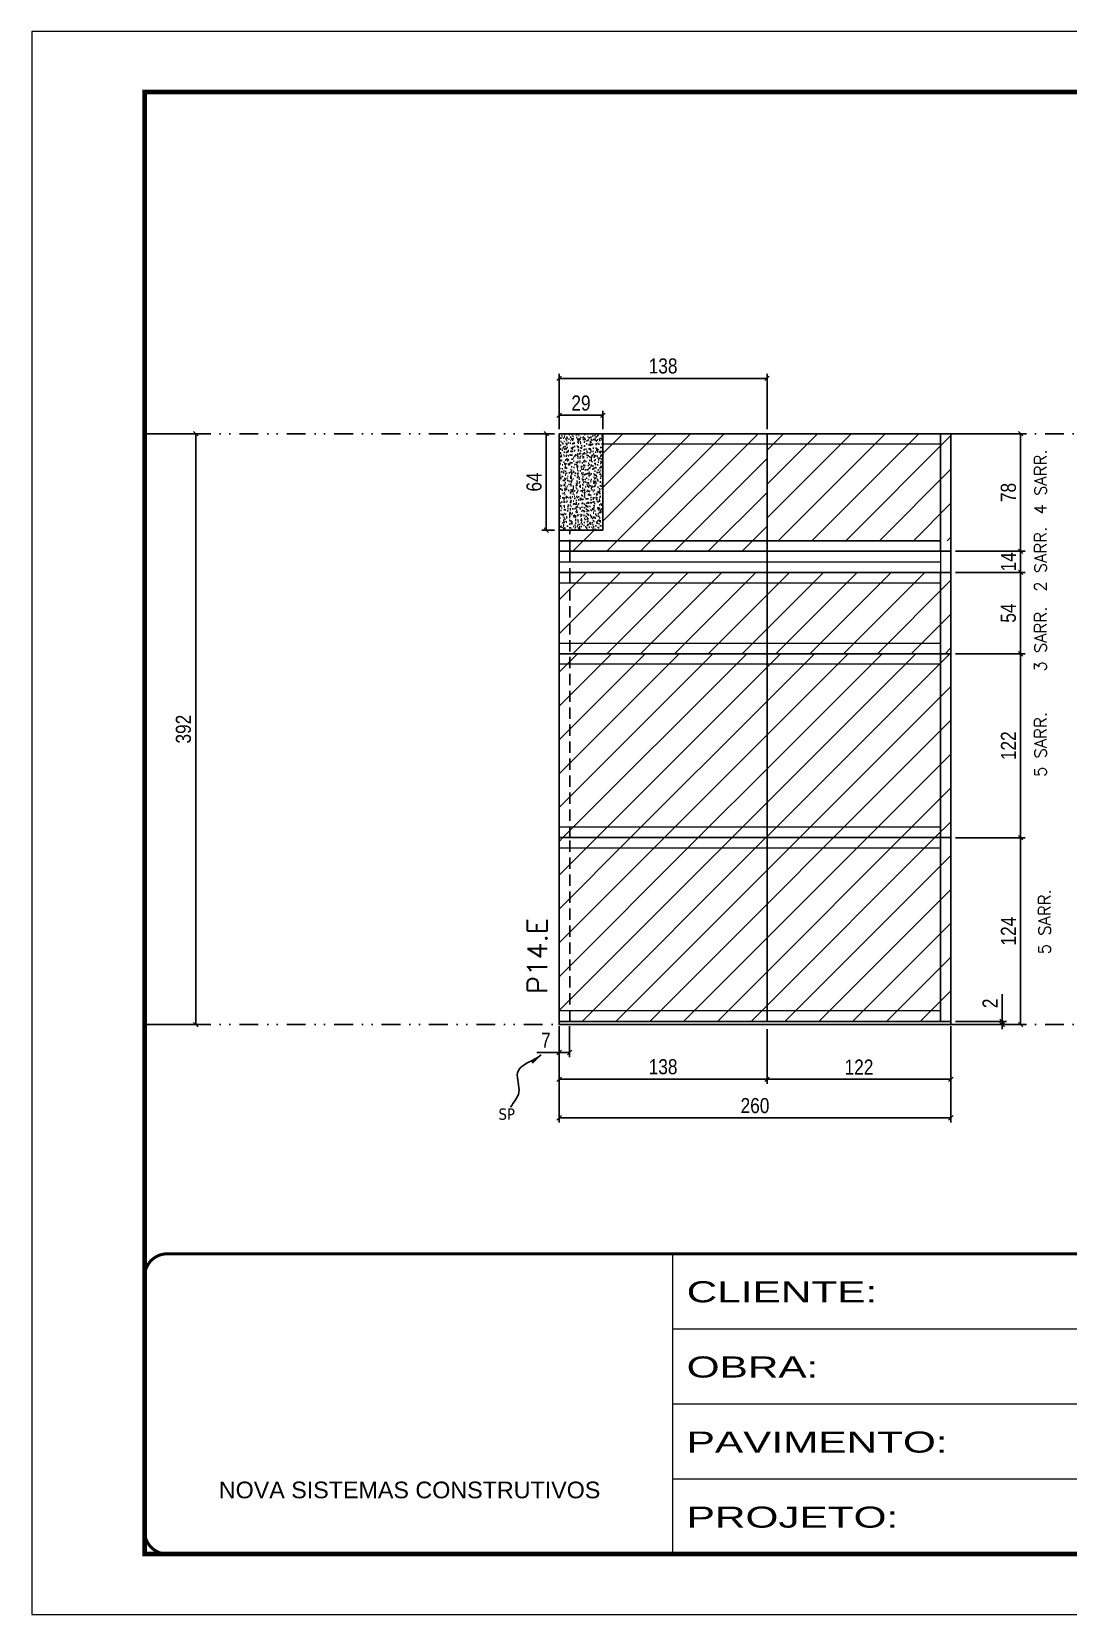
# Model space of a CAD drawing. Extents: x 28748 to 35002, y 14885 to 43501.
# Drawn here: x 31932 to 32620, y 28668 to 29718 of the extents above; entities that cross this region are included whole.
import ezdxf

# ---------------------------------------------------------------- set-up
doc = ezdxf.new("R2010")
doc.units = 0
for name, pattern in [('CONTINUO', [0]), ('DASHED', [0.75, 0.5, -0.25]), ('DIVIDE2', [0.625, 0.25, -0.125, 0, -0.125, 0, -0.125]), ('HIDDEN', [0.375, 0.25, -0.125])]:
    doc.linetypes.add(name, pattern=pattern)
for name, color, linetype in [('COTA', 241, 'Continuous'), ('Nível', 160, 'Continuous'), ('Painéis', 200, 'Continuous'), ('SARR_2.2x7', 40, 'Continuous'), ('Sarrafo de Pressão', 42, 'HIDDEN'), ('texto', 7, 'Continuous')]:
    doc.layers.add(name, color=color, linetype=linetype)
for name, color, linetype, lineweight in [('Folhas', 255, 'Continuous', 9), ('Hachura', 251, 'Continuous', 9), ('Sarr 2.2x7', 40, 'Continuous', 9), ('SARRAFO DE PRESSAO', 251, 'DASHED', 9), ('Texto Seção', 7, 'Continuous', 15)]:
    doc.layers.add(name, color=color, linetype=linetype, lineweight=lineweight)
doc.styles.add('ARIAL', font='arial.ttf')
doc.styles.add('COTA TECNICA', font='techl___.ttf', dxfattribs={"height": 10})
doc.styles.add('COTA TECNICA-50', font='techl___.ttf', dxfattribs={"height": 10})
doc.styles.add('REGUA-120', font='ROMANS.shx', dxfattribs={"height": 15})
doc.styles.add('ROMANS', font='romans.shx')
doc.styles.get("Standard").update_dxf_attribs({"font": 'arial.ttf'})
doc.styles.add('Tecnologia', font='')
doc.styles.get('Tecnologia').set_extended_font_data('Forgotten Futurist')
doc.dimstyles.new('COTA PAINEL-50', dxfattribs={"dimtxt": 10, "dimasz": 3, "dimexe": 3, "dimexo": 3, "dimgap": 3, "dimtad": 1, "dimdec": 1, "dimzin": 12, "dimdsep": 46, "dimtxsty": 'COTA TECNICA-50', "dimblk1": 'OBLIQUE', "dimblk2": 'OBLIQUE', "dimsah": 1, "dimcen": 0.9, "dimclrd": 4, "dimclre": 4, "dimclrt": 240, "dimadec": 1, "dimazin": 3, "dimtfac": 1, "dimtdec": 1, "dimtmove": 0, "dimatfit": 3, "dimfxl": 1, "dimtolj": 1, "dimtzin": 12, "dimarcsym": 0})
doc.dimstyles.new('PAINEL', dxfattribs={"dimtxt": 10, "dimasz": 3, "dimexe": 3, "dimexo": 3, "dimgap": 3, "dimtad": 1, "dimdec": 1, "dimzin": 12, "dimdsep": 46, "dimtxsty": 'COTA TECNICA', "dimblk1": 'OBLIQUE', "dimblk2": 'OBLIQUE', "dimsah": 1, "dimcen": 0.9, "dimclrd": 4, "dimclre": 4, "dimclrt": 240, "dimadec": 1, "dimazin": 3, "dimtfac": 1, "dimtdec": 1, "dimtmove": 0, "dimatfit": 3, "dimfxl": 1, "dimtolj": 1, "dimtzin": 12, "dimarcsym": 0})
doc.dimstyles.get("Standard").update_dxf_attribs({"dimtxt": 0.18, "dimasz": 0.18, "dimexe": 0.18, "dimexo": 0.0625, "dimgap": 0.09, "dimtad": 0, "dimtih": 1, "dimtoh": 1, "dimdec": 4, "dimzin": 0, "dimdsep": 46, "dimtxsty": 'Standard', "dimcen": 0.09, "dimadec": 0, "dimazin": 0, "dimtfac": 1, "dimtdec": 4, "dimtofl": 0, "dimtmove": 0, "dimatfit": 3, "dimfxl": 1, "dimtolj": 1, "dimtzin": 0, "dimarcsym": 0})
pattern_1 = [(45, (-100272.658, -2076.637), (-11.2253202, 11.2253202), [])]

# ---------------------------------------------------------------- blocks, each defined once
blk = doc.blocks.new('9999999999')
at = {"color": 30, "linetype": 'CONTINUO'}
for p, q in [((98564.6, 34230.2), (98564.6, 34429.4)), ((98564.6, 34379.6), (99584, 34379.6)), ((98564.6, 34329.8), (99488, 34329.8)), ((98564.6, 34280), (99488, 34280))]:
    blk.add_line(p, q, dxfattribs=at)
at = {"color": 30, "linetype": 'CONTINUO', "const_width": 2}
blk.add_lwpolyline([(99584, 34230.2), (99584, 34414.4, 0.414214), (99569, 34429.4), (98229, 34429.4, 0.414214), (98214, 34414.4), (98214, 34245.2, 0.414214), (98229, 34230.2), (99584, 34230.2)], format="xyb", dxfattribs=at)
at = {"layer": 'Folhas'}
blk.add_lwpolyline([(98139, 34190.2), (99624, 34190.2), (99624, 35240.2), (98139, 35240.2)], close=True, dxfattribs=at)
at = {"layer": 'Folhas', "color": 30, "const_width": 3}
blk.add_lwpolyline([(98214, 34230.2), (99584, 34230.2), (99584, 35200.2), (98214, 35200.2)], close=True, dxfattribs=at)
at = {"color": 7, "linetype": 'Continuous', "ltscale": 5, "style": 'ARIAL'}
blk.add_text('NOVA SISTEMAS CONSTRUTIVOS', height=11.059, dxfattribs=at).set_placement((98263.2, 34267.2))
at = {"layer": 'Folhas', "color": 7, "style": 'Tecnologia', "width": 1.5}
for s, p in [('CLIENTE:', (98573.7, 34397.2)), ('OBRA:', (98573.7, 34347.3)), ('PAVIMENTO:', (98573.7, 34297.5)), ('PROJETO:', (98573.7, 34247.7))]:
    blk.add_text(s, height=14, dxfattribs=at).set_placement(p)
blk = doc.blocks.new('_Oblique')
at = {"color": 0, "linetype": 'ByBlock', "lineweight": -2}
blk.add_line((-0.5, -0.5), (0.5, 0.5), dxfattribs=at)
blk = doc.blocks.new('*D1842')
at = {"layer": 'COTA', "color": 4, "linetype": 'ByBlock', "lineweight": -2, "transparency": 16777216}
for p, q in [((32009.8, 29451.1), (32043.8, 29451.1)), ((32040.8, 29451.1), (32040.8, 29059.1)), ((32009.8, 29059.1), (32043.8, 29059.1))]:
    blk.add_line(p, q, dxfattribs=at)
at = {"layer": 'Defpoints', "color": 0, "linetype": 'ByBlock', "transparency": 16777216}
for p in [(32006.8, 29451.1), (32006.8, 29059.1), (32040.8, 29059.1)]:
    blk.add_point(p, dxfattribs=at)
at = {"layer": 'COTA', "color": 4, "linetype": 'ByBlock', "lineweight": -2, "transparency": 16777216, "xscale": 3, "yscale": 3, "zscale": 3}
for p, rotation in [((32040.8, 29451.1), 90), ((32040.8, 29059.1), 270)]:
    blk.add_blockref('_Oblique', p, dxfattribs=dict(at, rotation=rotation))
at = {"layer": 'COTA', "color": 240, "linetype": 'ByBlock', "transparency": 16777216, "insert": (32032.6, 29255.1), "char_height": 10, "attachment_point": 5, "rotation": 90, "style": 'COTA TECNICA'}
blk.add_mtext('\\A1;392', dxfattribs=at)
blk = doc.blocks.new('*D991')
at = {"layer": 'COTA', "color": 4, "lineweight": -2, "transparency": 16777216}
for p, q in [((32281.9, 29058.1), (32281.9, 28994.2)), ((32541.9, 29058.1), (32541.9, 28994.2)), ((32281.9, 28997.2), (32541.9, 28997.2))]:
    blk.add_line(p, q, dxfattribs=at)
at = {"layer": 'Defpoints', "color": 0, "transparency": 16777216}
for p in [(32281.9, 29061.1), (32541.9, 29061.1), (32541.9, 28997.2)]:
    blk.add_point(p, dxfattribs=at)
at = {"layer": 'COTA', "color": 4, "lineweight": -2, "transparency": 16777216, "xscale": 3, "yscale": 3, "zscale": 3, "rotation": 180}
blk.add_blockref('_Oblique', (32281.9, 28997.2), dxfattribs=at)
at = {"layer": 'COTA', "color": 4, "lineweight": -2, "transparency": 16777216, "xscale": 3, "yscale": 3, "zscale": 3}
blk.add_blockref('_Oblique', (32541.9, 28997.2), dxfattribs=at)
at = {"layer": 'COTA', "color": 240, "transparency": 16777216, "insert": (32411.9, 29005.3), "char_height": 10, "attachment_point": 5, "style": 'COTA TECNICA'}
blk.add_mtext('\\A1;260', dxfattribs=at)
blk = doc.blocks.new('*D992')
at = {"layer": 'COTA', "color": 4, "lineweight": -2, "transparency": 16777216}
for p, q in [((32281.9, 29056.1), (32281.9, 29037.6)), ((32288.9, 29058.1), (32288.9, 29037.6)), ((32281.9, 29040.6), (32267.2, 29040.6)), ((32288.9, 29040.6), (32281.9, 29040.6))]:
    blk.add_line(p, q, dxfattribs=at)
at = {"layer": 'Defpoints', "color": 0, "transparency": 16777216}
for p in [(32281.9, 29059.1), (32288.9, 29061.1), (32281.9, 29040.6)]:
    blk.add_point(p, dxfattribs=at)
at = {"layer": 'COTA', "color": 4, "lineweight": -2, "transparency": 16777216, "xscale": 3, "yscale": 3, "zscale": 3, "rotation": 180}
blk.add_blockref('_Oblique', (32281.9, 29040.6), dxfattribs=at)
at = {"layer": 'COTA', "color": 4, "lineweight": -2, "transparency": 16777216, "xscale": 3, "yscale": 3, "zscale": 3}
blk.add_blockref('_Oblique', (32288.9, 29040.6), dxfattribs=at)
at = {"layer": 'COTA', "color": 240, "transparency": 16777216, "insert": (32273.1, 29048.7), "char_height": 10, "attachment_point": 5, "style": 'COTA TECNICA-50'}
blk.add_mtext('\\A1;7', dxfattribs=at)
blk = doc.blocks.new('*D993')
at = {"layer": 'COTA', "color": 4, "lineweight": -2, "transparency": 16777216}
for p, q in [((32544.9, 29183.1), (32591.2, 29183.1)), ((32588.2, 29059.1), (32588.2, 29183.1)), ((32544.9, 29059.1), (32591.2, 29059.1))]:
    blk.add_line(p, q, dxfattribs=at)
at = {"layer": 'Defpoints', "color": 0, "transparency": 16777216}
for p in [(32541.9, 29183.1), (32588.2, 29183.1), (32541.9, 29059.1)]:
    blk.add_point(p, dxfattribs=at)
at = {"layer": 'COTA', "color": 4, "lineweight": -2, "transparency": 16777216, "xscale": 3, "yscale": 3, "zscale": 3}
for p, rotation in [((32588.2, 29183.1), 90), ((32588.2, 29059.1), 270)]:
    blk.add_blockref('_Oblique', p, dxfattribs=dict(at, rotation=rotation))
at = {"layer": 'COTA', "color": 240, "transparency": 16777216, "insert": (32580.1, 29121.1), "char_height": 10, "attachment_point": 5, "rotation": 90, "style": 'COTA TECNICA-50'}
blk.add_mtext('\\A1;124', dxfattribs=at)
blk = doc.blocks.new('*D994')
at = {"layer": 'COTA', "color": 4, "lineweight": -2, "transparency": 16777216}
for p, q in [((32575.9, 29061.1), (32575.9, 29079.2)), ((32544.9, 29061.1), (32578.9, 29061.1)), ((32544.9, 29059.1), (32578.9, 29059.1)), ((32575.9, 29059.1), (32575.9, 29061.1)), ((32575.9, 29059.1), (32575.9, 29056.1))]:
    blk.add_line(p, q, dxfattribs=at)
at = {"layer": 'Defpoints', "color": 0, "transparency": 16777216}
for p in [(32541.9, 29061.1), (32541.9, 29059.1), (32575.9, 29059.1)]:
    blk.add_point(p, dxfattribs=at)
at = {"layer": 'COTA', "color": 4, "lineweight": -2, "transparency": 16777216, "xscale": 3, "yscale": 3, "zscale": 3}
for p, rotation in [((32575.9, 29061.1), 270), ((32575.9, 29059.1), 90)]:
    blk.add_blockref('_Oblique', p, dxfattribs=dict(at, rotation=rotation))
at = {"layer": 'COTA', "color": 240, "transparency": 16777216, "insert": (32567.9, 29073.2), "char_height": 10, "attachment_point": 5, "rotation": 90, "style": 'COTA TECNICA-50'}
blk.add_mtext('\\A1;2', dxfattribs=at)
blk = doc.blocks.new('*D995')
at = {"layer": 'COTA', "color": 4, "linetype": 'ByBlock', "lineweight": -2, "transparency": 16777216}
for p, q in [((32544.9, 29305.1), (32591.2, 29305.1)), ((32588.2, 29183.1), (32588.2, 29305.1)), ((32544.9, 29183.1), (32591.2, 29183.1))]:
    blk.add_line(p, q, dxfattribs=at)
at = {"layer": 'Defpoints', "color": 0, "linetype": 'ByBlock', "transparency": 16777216}
for p in [(32541.9, 29305.1), (32588.2, 29305.1), (32541.9, 29183.1)]:
    blk.add_point(p, dxfattribs=at)
at = {"layer": 'COTA', "color": 4, "linetype": 'ByBlock', "lineweight": -2, "transparency": 16777216, "xscale": 3, "yscale": 3, "zscale": 3}
for p, rotation in [((32588.2, 29305.1), 90), ((32588.2, 29183.1), 270)]:
    blk.add_blockref('_Oblique', p, dxfattribs=dict(at, rotation=rotation))
at = {"layer": 'COTA', "color": 240, "linetype": 'ByBlock', "transparency": 16777216, "insert": (32580.1, 29244.1), "char_height": 10, "attachment_point": 5, "rotation": 90, "style": 'COTA TECNICA'}
blk.add_mtext('\\A1;122', dxfattribs=at)
blk = doc.blocks.new('*D1843')
at = {"layer": 'COTA', "color": 4, "linetype": 'ByBlock', "lineweight": -2, "transparency": 16777216}
for p, q in [((32281.9, 29058.1), (32281.9, 29019.8)), ((32419.9, 29056.1), (32419.9, 29019.8)), ((32281.9, 29022.8), (32419.9, 29022.8))]:
    blk.add_line(p, q, dxfattribs=at)
at = {"layer": 'Defpoints', "color": 0, "linetype": 'ByBlock', "transparency": 16777216}
for p in [(32281.9, 29061.1), (32419.9, 29059.1), (32419.9, 29022.8)]:
    blk.add_point(p, dxfattribs=at)
at = {"layer": 'COTA', "color": 4, "linetype": 'ByBlock', "lineweight": -2, "transparency": 16777216, "xscale": 3, "yscale": 3, "zscale": 3, "rotation": 180}
blk.add_blockref('_Oblique', (32281.9, 29022.8), dxfattribs=at)
at = {"layer": 'COTA', "color": 4, "linetype": 'ByBlock', "lineweight": -2, "transparency": 16777216, "xscale": 3, "yscale": 3, "zscale": 3}
blk.add_blockref('_Oblique', (32419.9, 29022.8), dxfattribs=at)
at = {"layer": 'COTA', "color": 240, "linetype": 'ByBlock', "transparency": 16777216, "insert": (32350.9, 29031.1), "char_height": 10, "attachment_point": 5, "style": 'COTA TECNICA'}
blk.add_mtext('\\A1;138', dxfattribs=at)
blk = doc.blocks.new('*D1844')
at = {"layer": 'COTA', "color": 4, "linetype": 'ByBlock', "lineweight": -2, "transparency": 16777216}
for p, q in [((32419.9, 29056.1), (32419.9, 29019.8)), ((32541.9, 29056.1), (32541.9, 29019.8)), ((32419.9, 29022.8), (32541.9, 29022.8))]:
    blk.add_line(p, q, dxfattribs=at)
at = {"layer": 'Defpoints', "color": 0, "linetype": 'ByBlock', "transparency": 16777216}
for p in [(32419.9, 29059.1), (32541.9, 29059.1), (32541.9, 29022.8)]:
    blk.add_point(p, dxfattribs=at)
at = {"layer": 'COTA', "color": 4, "linetype": 'ByBlock', "lineweight": -2, "transparency": 16777216, "xscale": 3, "yscale": 3, "zscale": 3, "rotation": 180}
blk.add_blockref('_Oblique', (32419.9, 29022.8), dxfattribs=at)
at = {"layer": 'COTA', "color": 4, "linetype": 'ByBlock', "lineweight": -2, "transparency": 16777216, "xscale": 3, "yscale": 3, "zscale": 3}
blk.add_blockref('_Oblique', (32541.9, 29022.8), dxfattribs=at)
at = {"layer": 'COTA', "color": 240, "linetype": 'ByBlock', "transparency": 16777216, "insert": (32480.9, 29030.9), "char_height": 10, "attachment_point": 5, "style": 'COTA TECNICA'}
blk.add_mtext('\\A1;122', dxfattribs=at)
blk = doc.blocks.new('*D1846')
at = {"layer": 'COTA', "color": 4, "linetype": 'ByBlock', "lineweight": -2, "transparency": 16777216}
for p, q in [((32544.9, 29451.1), (32591.2, 29451.1)), ((32588.2, 29373.1), (32588.2, 29451.1)), ((32544.9, 29373.1), (32591.2, 29373.1))]:
    blk.add_line(p, q, dxfattribs=at)
at = {"layer": 'Defpoints', "color": 0, "linetype": 'ByBlock', "transparency": 16777216}
for p in [(32541.9, 29451.1), (32588.2, 29451.1), (32541.9, 29373.1)]:
    blk.add_point(p, dxfattribs=at)
at = {"layer": 'COTA', "color": 4, "linetype": 'ByBlock', "lineweight": -2, "transparency": 16777216, "xscale": 3, "yscale": 3, "zscale": 3}
for p, rotation in [((32588.2, 29451.1), 90), ((32588.2, 29373.1), 270)]:
    blk.add_blockref('_Oblique', p, dxfattribs=dict(at, rotation=rotation))
at = {"layer": 'COTA', "color": 240, "linetype": 'ByBlock', "transparency": 16777216, "insert": (32580.1, 29412.1), "char_height": 10, "attachment_point": 5, "rotation": 90, "style": 'COTA TECNICA'}
blk.add_mtext('\\A1;78', dxfattribs=at)
blk = doc.blocks.new('*D1847')
at = {"layer": 'COTA', "color": 4, "linetype": 'ByBlock', "lineweight": -2, "transparency": 16777216}
for p, q in [((32281.9, 29454.1), (32281.9, 29466.3)), ((32281.9, 29463.3), (32310.9, 29463.3)), ((32310.9, 29454.1), (32310.9, 29466.3))]:
    blk.add_line(p, q, dxfattribs=at)
at = {"layer": 'Defpoints', "color": 0, "linetype": 'ByBlock', "transparency": 16777216}
for p in [(32310.9, 29463.3), (32281.9, 29451.1), (32310.9, 29451.1)]:
    blk.add_point(p, dxfattribs=at)
at = {"layer": 'COTA', "color": 4, "linetype": 'ByBlock', "lineweight": -2, "transparency": 16777216, "xscale": 3, "yscale": 3, "zscale": 3, "rotation": 180}
blk.add_blockref('_Oblique', (32281.9, 29463.3), dxfattribs=at)
at = {"layer": 'COTA', "color": 4, "linetype": 'ByBlock', "lineweight": -2, "transparency": 16777216, "xscale": 3, "yscale": 3, "zscale": 3}
blk.add_blockref('_Oblique', (32310.9, 29463.3), dxfattribs=at)
at = {"layer": 'COTA', "color": 240, "linetype": 'ByBlock', "transparency": 16777216, "insert": (32296.4, 29471.4), "char_height": 10, "attachment_point": 5, "style": 'COTA TECNICA'}
blk.add_mtext('\\A1;29', dxfattribs=at)
blk = doc.blocks.new('*D1848')
at = {"layer": 'COTA', "color": 4, "linetype": 'ByBlock', "lineweight": -2, "transparency": 16777216}
for p, q in [((32278.9, 29451.1), (32270.4, 29451.1)), ((32273.4, 29387.1), (32273.4, 29451.1)), ((32278.9, 29387.1), (32270.4, 29387.1))]:
    blk.add_line(p, q, dxfattribs=at)
at = {"layer": 'Defpoints', "color": 0, "linetype": 'ByBlock', "transparency": 16777216}
for p in [(32273.4, 29451.1), (32281.9, 29451.1), (32281.9, 29387.1)]:
    blk.add_point(p, dxfattribs=at)
at = {"layer": 'COTA', "color": 4, "linetype": 'ByBlock', "lineweight": -2, "transparency": 16777216, "xscale": 3, "yscale": 3, "zscale": 3}
for p, rotation in [((32273.4, 29451.1), 90), ((32273.4, 29387.1), 270)]:
    blk.add_blockref('_Oblique', p, dxfattribs=dict(at, rotation=rotation))
at = {"layer": 'COTA', "color": 240, "linetype": 'ByBlock', "transparency": 16777216, "insert": (32265.3, 29419.1), "char_height": 10, "attachment_point": 5, "rotation": 90, "style": 'COTA TECNICA'}
blk.add_mtext('\\A1;64', dxfattribs=at)
blk = doc.blocks.new('*D2086')
at = {"layer": 'COTA', "color": 4, "lineweight": -2, "transparency": 16777216}
for p, q in [((32281.9, 29454.1), (32281.9, 29490.8)), ((32281.9, 29487.8), (32419.9, 29487.8)), ((32419.9, 29454.1), (32419.9, 29490.8))]:
    blk.add_line(p, q, dxfattribs=at)
at = {"layer": 'Defpoints', "color": 0, "transparency": 16777216}
for p in [(32419.9, 29487.8), (32281.9, 29451.1), (32419.9, 29451.1)]:
    blk.add_point(p, dxfattribs=at)
at = {"layer": 'COTA', "color": 4, "lineweight": -2, "transparency": 16777216, "xscale": 3, "yscale": 3, "zscale": 3, "rotation": 180}
blk.add_blockref('_Oblique', (32281.9, 29487.8), dxfattribs=at)
at = {"layer": 'COTA', "color": 4, "lineweight": -2, "transparency": 16777216, "xscale": 3, "yscale": 3, "zscale": 3}
blk.add_blockref('_Oblique', (32419.9, 29487.8), dxfattribs=at)
at = {"layer": 'COTA', "color": 240, "transparency": 16777216, "insert": (32350.9, 29496), "char_height": 10, "attachment_point": 5, "style": 'COTA TECNICA-50'}
blk.add_mtext('\\A1;138', dxfattribs=at)
blk = doc.blocks.new('*D2366')
at = {"layer": 'COTA', "color": 4, "lineweight": -2, "transparency": 16777216}
for p, q in [((32544.9, 29359.1), (32591.2, 29359.1)), ((32588.2, 29359.1), (32588.2, 29305.1)), ((32544.9, 29305.1), (32591.2, 29305.1))]:
    blk.add_line(p, q, dxfattribs=at)
at = {"layer": 'Defpoints', "color": 0, "transparency": 16777216}
for p in [(32541.9, 29359.1), (32541.9, 29305.1), (32588.2, 29305.1)]:
    blk.add_point(p, dxfattribs=at)
at = {"layer": 'COTA', "color": 4, "lineweight": -2, "transparency": 16777216, "xscale": 3, "yscale": 3, "zscale": 3}
for p, rotation in [((32588.2, 29359.1), 90), ((32588.2, 29305.1), 270)]:
    blk.add_blockref('_Oblique', p, dxfattribs=dict(at, rotation=rotation))
at = {"layer": 'COTA', "color": 240, "transparency": 16777216, "insert": (32580.1, 29332.1), "char_height": 10, "attachment_point": 5, "rotation": 90, "style": 'COTA TECNICA'}
blk.add_mtext('\\A1;54', dxfattribs=at)
blk = doc.blocks.new('*D2563')
at = {"layer": 'COTA', "color": 4, "lineweight": -2, "transparency": 16777216}
for p, q in [((32544.9, 29373.1), (32591.2, 29373.1)), ((32588.2, 29359.1), (32588.2, 29373.1)), ((32544.9, 29359.1), (32591.2, 29359.1))]:
    blk.add_line(p, q, dxfattribs=at)
at = {"layer": 'Defpoints', "color": 0, "transparency": 16777216}
for p in [(32541.9, 29373.1), (32588.2, 29373.1), (32541.9, 29359.1)]:
    blk.add_point(p, dxfattribs=at)
at = {"layer": 'COTA', "color": 4, "lineweight": -2, "transparency": 16777216, "xscale": 3, "yscale": 3, "zscale": 3}
for p, rotation in [((32588.2, 29373.1), 90), ((32588.2, 29359.1), 270)]:
    blk.add_blockref('_Oblique', p, dxfattribs=dict(at, rotation=rotation))
at = {"layer": 'COTA', "color": 240, "transparency": 16777216, "insert": (32580.1, 29366.1), "char_height": 10, "attachment_point": 5, "rotation": 90, "style": 'COTA TECNICA'}
blk.add_mtext('\\A1;14', dxfattribs=at)

msp = doc.modelspace()

# ---------------------------------------------------------------- hatches: boundary and pattern name
at = {"layer": 'COTA', "linetype": 'ByBlock'}
h = msp.add_hatch(dxfattribs=at)
h.set_pattern_fill('AR-CONC', color=256, scale=0.03)
h.set_pattern_definition([(50, (28982.8086, 33267.16), (5.46554, -0.4781726), [0.5715, -6.2865]), (355, (28982.8086, 33267.16), (-1.0573026, 5.7317054), [0.4572, -5.0292175]), (100.45144, (28983.264, 33267.12), (4.4082374, 5.2535326), [0.4857, -5.3427073]), (46.1842, (28982.8086, 33268.684), (8.132371, -1.26127), [0.85725, -9.42975]), (96.63556, (28983.486, 33268.579), (7.122124, 7.422784), [0.728551, -8.014068]), (351.18415, (28982.809, 33268.684), (7.122124, 7.422784), [0.685799, -7.543792]), (21, (28983.5706, 33268.303), (4.5484317, -3.067956), [0.5715, -6.2865]), (326, (28983.5706, 33268.303), (1.854061, 5.525639), [0.4572, -5.0292]), (71.45144, (28983.9496, 33268.0473), (6.4024926, 2.457683), [0.4857, -5.342698]), (37.5, (28982.8086, 33267.16), (0.0926581, 2.5366512), [0, -4.96824, 0, -5.1054, 0, -5.04825]), (7.5, (28982.8086, 33267.16), (2.0045899, 3.0054172), [0, -2.91084, 0, -4.85394, 0, -1.92405]), (327.5, (28981.1093, 33267.16), (4.06771786, -0.1718623), [0, -1.905, 0, -5.9436, 0, -7.8867]), (317.5, (28980.3473, 33267.16), (4.4438754, 0.7627947), [0, -2.4765, 0, -3.94716, 0, -5.6007])])
h.paths.add_polyline_path([(32310.92, 29451.13), (32281.92, 29451.13), (32281.92, 29387.13), (32310.92, 29387.13)])
at = {"layer": 'Hachura'}
h = msp.add_hatch(dxfattribs=at)
h.set_pattern_fill('ANSI31', color=256, scale=5)
h.set_pattern_definition([(45, (4e-12, 68), (-11.22532, 11.22532), [])])
h.paths.add_polyline_path([(32310.92, 29451.13), (32310.92, 29387.13), (32281.92, 29387.13), (32281.92, 29373.13), (32419.92, 29373.13), (32419.92, 29451.13)])
at = {"layer": 'Hachura', "linetype": 'ByBlock'}
h = msp.add_hatch(dxfattribs=at)
h.set_pattern_fill('ANSI31', color=256, scale=5)
h.set_pattern_definition([(45, (26646.058, 30423.966), (-11.22532, 11.22532), [])])
h.paths.add_polyline_path([(32541.92, 29380.13), (32541.92, 29451.13), (32419.92, 29451.13), (32419.92, 29380.13)])
at = {"layer": 'Hachura'}
h = msp.add_hatch(dxfattribs=at)
h.set_pattern_fill('ANSI31', color=256, scale=5)
h.paths.add_polyline_path([(32419.92, 29359.13), (32281.92, 29359.13), (32281.92, 29305.13), (32419.92, 29305.13)])
h = msp.add_hatch(dxfattribs=at)
h.set_pattern_fill('ANSI31', color=256, scale=5)
h.paths.add_polyline_path([(32541.92, 29359.13), (32419.92, 29359.13), (32419.92, 29305.13), (32541.92, 29305.13)])
at = {"layer": 'Hachura', "linetype": 'ByBlock'}
h = msp.add_hatch(dxfattribs=at)
h.set_pattern_fill('ANSI31', color=256, scale=5)
h.set_pattern_definition(pattern_1)
h.paths.add_polyline_path([(32419.92, 29305.13), (32281.92, 29305.13), (32281.92, 29183.13), (32419.92, 29183.13)])
h = msp.add_hatch(dxfattribs=at)
h.set_pattern_fill('ANSI31', color=256, scale=5)
h.set_pattern_definition(pattern_1)
h.paths.add_polyline_path([(32419.92, 29183.13), (32541.92, 29183.13), (32541.92, 29305.13), (32419.92, 29305.13)])
h = msp.add_hatch(dxfattribs=at)
h.set_pattern_fill('ANSI31', color=256, scale=5)
h.set_pattern_definition(pattern_1)
h.paths.add_polyline_path([(32419.92, 29183.13), (32281.92, 29183.13), (32281.92, 29061.13), (32419.92, 29061.13)])
h = msp.add_hatch(dxfattribs=at)
h.set_pattern_fill('ANSI31', color=256, scale=5)
h.set_pattern_definition(pattern_1)
h.paths.add_polyline_path([(32419.92, 29183.13), (32419.92, 29061.13), (32541.92, 29061.13), (32541.92, 29183.13)])

# ---------------------------------------------------------------- linework, layer by layer
at = {"layer": 'COTA', "linetype": 'ByBlock'}
for p, q in [((32281.92, 29387.13), (32281.92, 29451.13)), ((32281.92, 29451.13), (32310.92, 29451.13))]:
    msp.add_line(p, q, dxfattribs=at)
at = {"layer": 'Nível', "color": 4, "linetype": 'DIVIDE2', "ltscale": 50}
for p, q in [((32006.84, 29451.13), (33376.84, 29451.13)), ((32006.84, 29059.13), (33376.84, 29059.13))]:
    msp.add_line(p, q, dxfattribs=at)
at = {"layer": 'Painéis'}
for p, q in [((32310.92, 29387.13), (32310.92, 29451.13)), ((32310.92, 29451.13), (32541.92, 29451.13)), ((32419.92, 29451.13), (32419.92, 29373.13)), ((32541.92, 29373.13), (32541.92, 29451.13)), ((32281.92, 29373.13), (32281.92, 29387.13)), ((32281.92, 29387.13), (32310.92, 29387.13)), ((32541.92, 29373.13), (32281.92, 29373.13)), ((32310.92, 29373.13), (32281.92, 29373.13)), ((32281.92, 29373.13), (32281.92, 29373.13)), ((32281.92, 29373.13), (32281.92, 29373.13)), ((32281.92, 29373.13), (32541.92, 29373.13)), ((32281.92, 29373.13), (32281.92, 29359.13)), ((32419.92, 29373.13), (32419.92, 29305.13)), ((32541.92, 29359.13), (32541.92, 29373.13)), ((32281.92, 29359.13), (32281.92, 29305.13)), ((32281.92, 29359.13), (32541.92, 29359.13)), ((32541.92, 29305.13), (32541.92, 29359.13)), ((32281.92, 29305.13), (32281.92, 29061.13)), ((32281.92, 29305.13), (32541.92, 29305.13)), ((32419.92, 29305.13), (32419.92, 29061.13)), ((32541.92, 29061.13), (32541.92, 29305.13)), ((32541.92, 29183.13), (32281.92, 29183.13)), ((32281.92, 29061.13), (32541.92, 29061.13))]:
    msp.add_line(p, q, dxfattribs=at)
msp.add_lwpolyline([(32281.92, 29061.13), (32541.92, 29061.13), (32541.92, 29059.13), (32281.92, 29059.13)], close=True, dxfattribs=at)
at = {"layer": 'Sarr 2.2x7'}
for p, q in [((32534.92, 29444.13), (32310.92, 29444.13)), ((32534.92, 29373.13), (32534.92, 29359.13)), ((32281.92, 29366.13), (32534.92, 29366.13)), ((32281.92, 29352.13), (32534.92, 29352.13)), ((32281.92, 29312.13), (32534.92, 29312.13)), ((32534.92, 29298.13), (32281.92, 29298.13)), ((32534.92, 29190.13), (32281.92, 29190.13)), ((32534.92, 29176.13), (32281.92, 29176.13)), ((32534.92, 29068.13), (32281.92, 29068.13)), ((32541.92, 29061.13), (32281.92, 29061.13))]:
    msp.add_line(p, q, dxfattribs=at)
at = {"layer": 'Sarr 2.2x7', "linetype": 'Continuous'}
for p, q in [((32281.92, 29373.13), (32281.92, 29380.13)), ((32281.92, 29183.13), (32281.92, 29190.13)), ((32541.92, 29183.13), (32541.92, 29190.13)), ((32281.92, 29061.13), (32281.92, 29068.13)), ((32541.92, 29061.13), (32541.92, 29068.13))]:
    msp.add_line(p, q, dxfattribs=at)
at = {"layer": 'SARR_2.2x7'}
for p, q in [((32534.92, 29373.13), (32534.92, 29451.13)), ((32534.92, 29380.13), (32281.92, 29380.13)), ((32534.92, 29305.13), (32534.92, 29359.13)), ((32534.92, 29183.13), (32534.92, 29305.13)), ((32534.92, 29061.13), (32534.92, 29183.13))]:
    msp.add_line(p, q, dxfattribs=at)
at = {"layer": 'Sarrafo de Pressão', "ltscale": 30}
for p, q in [((32288.92, 29373.13), (32288.92, 29387.13)), ((32288.92, 29373.13), (32288.92, 29373.13)), ((32288.92, 29373.13), (32288.92, 29359.13)), ((32288.92, 29359.13), (32288.92, 29305.13)), ((32288.92, 29183.13), (32288.92, 29305.13)), ((32288.92, 29061.13), (32288.92, 29183.13))]:
    msp.add_line(p, q, dxfattribs=at)

# ---------------------------------------------------------------- block references
at = {"layer": 'SARRAFO DE PRESSAO', "color": 6, "linetype": 'ByBlock'}
msp.add_blockref('9999999999', (-66207.14, -5522.36), dxfattribs=at)

# ---------------------------------------------------------------- texts
at = {"layer": 'texto', "color": 0, "insert": (32247.15, 28999.64), "char_height": 7.5, "attachment_point": 5}
msp.add_mtext('{\\fTahoma|b0|i0|c0|p34;\\C4;SP}', dxfattribs=at)
at = {"layer": 'Texto Seção', "linetype": 'Continuous', "style": 'ROMANS'}
for s, p in [('4 SARR.', (32605.36, 29397.53)), ('2 SARR.', (32605.36, 29346.27)), ('3 SARR.', (32605.36, 29293.23)), ('5 SARR.', (32605.36, 29223.35)), ('5 SARR.', (32608.07, 29105.75))]:
    msp.add_text(s, height=8, rotation=90, dxfattribs=at).set_placement(p)
at = {"layer": 'Texto Seção', "insert": (32273.89, 29079.59), "char_height": 13, "width": 285.3299, "attachment_point": 7, "rotation": 90, "style": 'REGUA-120'}
msp.add_mtext('P14.E', dxfattribs=at)

# ---------------------------------------------------------------- dimensions: what is measured, and where the dimension line sits
at = {"layer": 'COTA'}
dim = msp.add_linear_dim(base=(32419.92, 29487.79), p1=(32281.92, 29451.13), p2=(32419.92, 29451.13), dimstyle='COTA PAINEL-50', dxfattribs=at)
dim.commit()
dim.dimension.update_dxf_attribs({"geometry": '*D2086', "text_midpoint": (32350.92, 29496.03)})
at = {"layer": 'COTA', "linetype": 'ByBlock'}
for base, p1, p2, picture, middle in [((32310.92, 29463.34), (32281.92, 29451.13), (32310.92, 29451.13), '*D1847', (32296.42, 29471.43)), ((32419.92, 29022.82), (32281.92, 29061.13), (32419.92, 29059.13), '*D1843', (32350.92, 29031.06))]:
    dim = msp.add_linear_dim(base=base, p1=p1, p2=p2, dimstyle='PAINEL', dxfattribs=at)
    dim.commit()
    dim.dimension.update_dxf_attribs({"geometry": picture, "text_midpoint": middle})
for base, p1, p2, picture, middle in [((32040.84, 29059.13), (32006.84, 29451.13), (32006.84, 29059.13), '*D1842', (32032.59, 29255.13)), ((32273.38, 29451.13), (32281.92, 29387.13), (32281.92, 29451.13), '*D1848', (32265.28, 29419.13)), ((32588.16, 29451.13), (32541.92, 29373.13), (32541.92, 29451.13), '*D1846', (32580.07, 29412.13)), ((32588.16, 29305.13), (32541.92, 29183.13), (32541.92, 29305.13), '*D995', (32580.1, 29244.13))]:
    dim = msp.add_linear_dim(base=base, p1=p1, p2=p2, angle=90, dimstyle='PAINEL', dxfattribs=at)
    dim.commit()
    dim.dimension.update_dxf_attribs({"geometry": picture, "text_midpoint": middle})
at = {"layer": 'COTA'}
for base, p1, p2, dimstyle, picture, middle in [((32588.16, 29373.13), (32541.92, 29359.13), (32541.92, 29373.13), 'PAINEL', '*D2563', (32588.16, 29366.13)), ((32575.93, 29059.13), (32541.92, 29061.13), (32541.92, 29059.13), 'COTA PAINEL-50', '*D994', (32575.93, 29073.18))]:
    dim = msp.add_linear_dim(base=base, p1=p1, p2=p2, angle=90, dimstyle=dimstyle, dxfattribs=at)
    dim.commit()
    dim.dimension.update_dxf_attribs({"geometry": picture, "text_midpoint": middle, "dimtype": 160})
for base, p1, p2, angle, dimstyle, picture, middle in [((32588.16, 29305.13), (32541.92, 29359.13), (32541.92, 29305.13), 90, 'PAINEL', '*D2366', (32580.05, 29332.13)), ((32588.16, 29183.13), (32541.92, 29059.13), (32541.92, 29183.13), 90, 'COTA PAINEL-50', '*D993', (32580.09, 29121.13)), ((32281.92, 29040.62), (32288.92, 29061.13), (32281.92, 29059.13), 180, 'COTA PAINEL-50', '*D992', (32273.06, 29048.69))]:
    dim = msp.add_linear_dim(base=base, p1=p1, p2=p2, angle=angle, dimstyle=dimstyle, dxfattribs=at)
    dim.commit()
    dim.dimension.update_dxf_attribs({"geometry": picture, "text_midpoint": middle})
dim = msp.add_linear_dim(base=(32541.92, 28997.17), p1=(32281.92, 29061.13), p2=(32541.92, 29061.13), dimstyle='PAINEL', override={"dimarcsym": 2}, dxfattribs=at)
dim.commit()
dim.dimension.update_dxf_attribs({"geometry": '*D991', "text_midpoint": (32411.92, 29005.27)})
at = {"layer": 'COTA', "linetype": 'ByBlock'}
dim = msp.add_linear_dim(base=(32541.92, 29022.82), p1=(32419.92, 29059.13), p2=(32541.92, 29059.13), dimstyle='PAINEL', override={"dimtmove": 1}, dxfattribs=at)
dim.commit()
dim.dimension.update_dxf_attribs({"geometry": '*D1844', "text_midpoint": (32480.92, 29030.87)})

# ---------------------------------------------------------------- leaders
at = {"layer": 'COTA', "path_type": 1}
msp.add_leader([(32270.09, 29038.95), (32254.31, 29027.11), (32255.23, 29014.1), (32249.68, 29004.32)], dimstyle='Standard', override={"dimasz": 8}, dxfattribs=at)

doc.saveas('drawing.dxf')
